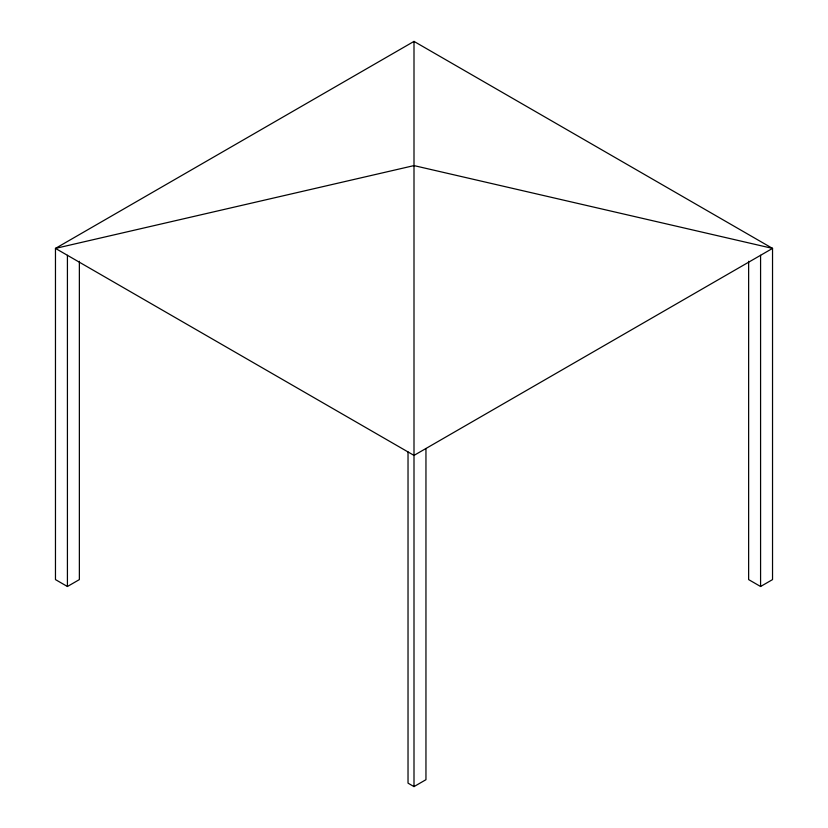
<?xml version="1.0" encoding="UTF-8"?>
<svg xmlns="http://www.w3.org/2000/svg" width="828" height="828" viewBox="0 0 828 828"><rect width="100%" height="100%" fill="white"/><g stroke="black" fill="none" stroke-linecap="round" stroke-linejoin="round"><path stroke-width="1.24" d="M748.636 261.286L748.636 579.6L760.58 586.503L772.534 579.6L772.534 248.4L414 41.4L55.466 248.4L55.466 579.6L67.42 586.503L79.364 579.6L79.364 261.286M408.028 451.943L408.028 783.153L414 786.6L425.954 779.697L425.954 448.497M760.58 255.303L760.58 586.503M414 41.4L414 786.6M67.42 255.303L67.42 586.503M772.534 248.4L414 455.4L55.466 248.4L414 165.6L772.534 248.4"/></g></svg>
